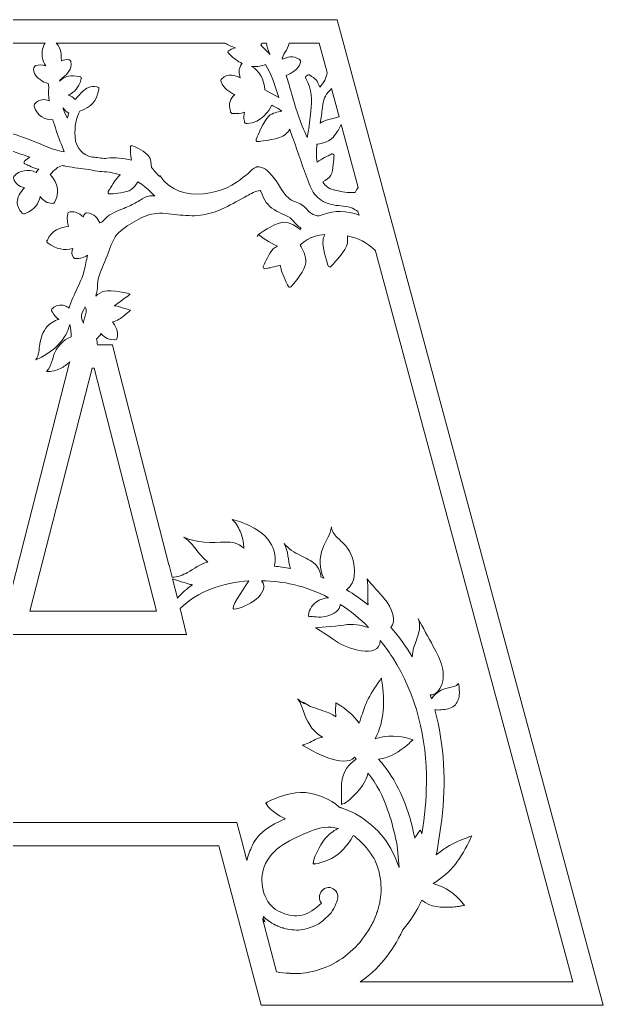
# Model space of a CAD drawing. Header units: millimetres. Extents: x 7 to 900, y -312 to -13.
# Drawn here: x 200.6 to 275.8, y -144.7 to -17.7 of the extents above; entities that cross this region are included whole.
import ezdxf

# ---------------------------------------------------------------- set-up
doc = ezdxf.new("R2010")
doc.units = ezdxf.units.MM
doc.header["$MEASUREMENT"] = 0
doc.layers.add('Layer11', color=7, linetype='Continuous')

# ---------------------------------------------------------------- blocks, each defined once
blk = doc.blocks.new('block 7')
at = {"layer": 'Layer11'}
h = blk.add_hatch(color=1, dxfattribs=at)
h.dxf.hatch_style = 2
edge = h.paths.add_edge_path()
edge.add_spline(control_points=[(231.3, -45.52), (231.26, -45.58), (231.23, -45.63), (231.22, -45.67), (231.22, -45.66), (231.26, -45.59), (231.3, -45.52)], knot_values=[0, 0, 0, 0, 1, 1, 1, 2, 2, 2, 2], degree=3, periodic=1)
h = blk.add_hatch(color=1, dxfattribs=at)
h.dxf.hatch_style = 2
edge = h.paths.add_edge_path()
edge.add_spline(control_points=[(232.37, -118.77), (232.28, -118.67), (232.3, -118.82), (232.37, -118.77), (232.37, -118.77), (232.37, -118.77), (232.37, -118.77)], knot_values=[0, 0, 0, 0, 1, 1, 1, 2, 2, 2, 2], degree=3, periodic=1)
h = blk.add_hatch(color=1, dxfattribs=at)
h.dxf.hatch_style = 2
edge = h.paths.add_edge_path()
edge.add_spline(control_points=[(238.53, -126.51), (238.37, -126.54), (238.49, -126.55), (238.53, -126.51), (238.53, -126.51), (238.53, -126.51), (238.53, -126.51)], knot_values=[0, 0, 0, 0, 1, 1, 1, 2, 2, 2, 2], degree=3, periodic=1)
h = blk.add_hatch(color=1, dxfattribs=at)
h.dxf.hatch_style = 2
edge = h.paths.add_edge_path()
edge.add_spline(control_points=[(238.43, -126.39), (238.38, -126.42), (238.39, -126.55), (238.43, -126.39), (238.43, -126.39), (238.43, -126.39), (238.43, -126.39)], knot_values=[0, 0, 0, 0, 1, 1, 1, 2, 2, 2, 2], degree=3, periodic=1)
at = {"layer": 'Layer11', "lineweight": 0}
for points in [[(241.5, -17.72), (178.64, -17.72), (144.35, -144.71), (188.47, -144.71), (193.91, -124.18), (226.29, -124.18), (231.74, -144.71), (275.79, -144.71), (241.5, -17.72)], [(209.97, -62.63), (210.23, -62.63), (218.26, -93.95), (201.94, -93.95), (209.97, -62.63)]]:
    blk.add_lwpolyline(points, dxfattribs=at)
for points, knots in [([(230.76, -123.79), (230.34, -124.54), (230.18, -125.11), (229.94, -125.87), (229.92, -125.94), (229.91, -126), (229.9, -126.07), (229.9, -126.07), (229.19, -123.41), (229.19, -123.41), (229.19, -123.41), (228.6, -121.18), (228.6, -121.18), (228.6, -121.18), (191.61, -121.18), (191.61, -121.18), (191.61, -121.18), (191.01, -123.41), (191.01, -123.41), (191.01, -123.41), (188.51, -132.87), (188.51, -132.87), (188.11, -131.86), (187.61, -130.94), (187.04, -130.23), (187.04, -130.23), (187.02, -130.44), (187.02, -130.44), (186.54, -130.01), (185.97, -129.58), (185.3, -129.26), (186.33, -127.02), (186.86, -124.51), (186.05, -122.12), (185.07, -119.23), (181.57, -115.31), (185.41, -112.89), (186.21, -112.4), (187.12, -112.13), (188.04, -111.95), (189.17, -111.74), (190.01, -110.9), (188.63, -110.34), (186.21, -109.35), (183.41, -111.65), (182.53, -113.76), (181.78, -115.55), (181.94, -117.56), (182.68, -119.33), (183.14, -120.44), (183.75, -121.5), (184.1, -122.65), (184.89, -125.25), (183.58, -127.86), (181.79, -129.72), (181.99, -129.5), (181.73, -128.15), (181.7, -127.85), (181.65, -127.28), (181.57, -126.73), (181.45, -126.17), (181.18, -124.94), (180.84, -123.73), (180.42, -122.55), (179.79, -120.79), (179, -119.1), (178.06, -117.51), (177.13, -115.93), (176.13, -114.49), (175.83, -112.64), (175.65, -111.48), (175.85, -110.24), (175.79, -109.05), (175.73, -107.75), (175.6, -106.44), (175.7, -105.13), (175.76, -104.21), (175.95, -103.3), (176.18, -102.41), (176.47, -101.3), (176.83, -100.2), (176.97, -99.04), (177.14, -97.53), (176.93, -95.92), (177.52, -94.55), (177.84, -93.82), (177.61, -93.48), (176.97, -93.71), (176.29, -93.97), (175.63, -94.32), (174.96, -94.62), (174.98, -93.98), (174.99, -93.42), (175, -92.85), (174.68, -93.06), (174.49, -93.27), (174.36, -93.53), (174.08, -94.1), (173.72, -94.2), (173.17, -94.08), (172.64, -93.96), (172.07, -94.05), (171.52, -94.01), (171.36, -94), (170.33, -94.47), (169.79, -94.37), (168.65, -94.18), (168.03, -94.75), (167.88, -96.08), (167.78, -96.98), (168.13, -97.66), (168.56, -98.32), (169.39, -99.59), (169.5, -101.05), (168.81, -102.35), (168.15, -103.58), (167.17, -104.58), (166.29, -105.73), (166.11, -105.38), (165.98, -105.12), (165.84, -104.88), (165.17, -103.74), (164.74, -102.38), (163.55, -101.75), (163.46, -101.71), (163.42, -101.51), (163.37, -101.38), (162.97, -100.5), (162.59, -99.6), (162.16, -98.74), (161.94, -98.3), (161.57, -97.73), (161.11, -98.04), (160.75, -98.29), (160.47, -98.92), (160.39, -99.42), (160.32, -99.81), (160.59, -100.29), (160.77, -100.7), (160.88, -100.97), (161.08, -101.19), (161.3, -101.51), (160.98, -101.57), (160.75, -101.56), (160.56, -101.65), (160, -101.9), (159.4, -102.1), (158.91, -102.49), (158.88, -102.51), (158.86, -102.53), (158.84, -102.56), (158.84, -102.56), (180.94, -20.72), (180.94, -20.72), (180.94, -20.72), (203.91, -20.72), (203.91, -20.72), (203.58, -21.19), (203.46, -21.78), (203.53, -22.52), (203.57, -22.96), (203.78, -23.31), (203.98, -23.65), (203.55, -23.5), (203.1, -23.49), (202.69, -23.63), (202.69, -23.63), (202.65, -23.65), (202.65, -23.65), (202.6, -23.67), (202.57, -23.69), (202.54, -23.73), (202.54, -23.73), (202.52, -23.78), (202.52, -23.78), (202.43, -23.92), (202.31, -24.22), (202.54, -24.66), (202.82, -25.19), (203.54, -25.78), (204.31, -25.93), (204.33, -26.09), (204.36, -26.26), (204.38, -26.44), (204.33, -27.01), (204.34, -27.58), (204.4, -28.15), (203.83, -27.95), (203.18, -27.88), (202.57, -28.54), (202.57, -28.54), (202.52, -28.6), (202.52, -28.6), (202.47, -28.66), (202.45, -28.73), (202.47, -28.8), (202.47, -28.8), (202.5, -28.88), (202.5, -28.88), (202.91, -30.21), (203.86, -30.56), (204.9, -30.63), (204.92, -30.73), (204.95, -30.82), (204.98, -30.91), (205.28, -31.89), (205.64, -32.85), (205.99, -33.8), (206.1, -34.1), (206.22, -34.42), (206.37, -34.73), (205.55, -34.61), (204.71, -34.36), (203.83, -33.97), (202.24, -33.26), (200.92, -32.77), (199.68, -32.41), (198.4, -32.04), (197.28, -32.02), (196.25, -32.36), (196.22, -32.34), (196.2, -32.31), (196.17, -32.27), (195.84, -31.92), (195.39, -31.43), (194.83, -31.28), (194.19, -31.11), (192.67, -31.33), (192.5, -31.36), (192.5, -31.36), (192.23, -31.39), (192.23, -31.39), (192.16, -31.4), (192.1, -31.46), (192.08, -31.53), (192.05, -31.59), (192.07, -31.67), (192.11, -31.73), (192.11, -31.73), (192.29, -31.93), (192.29, -31.93), (192.58, -32.24), (193.52, -33.26), (194.16, -33.49), (193.49, -33.77), (192.74, -33.74), (191.79, -33.43), (191.45, -33.32), (191.19, -33.25), (190.95, -33.19), (190.58, -33.11), (189.91, -32.95), (189.4, -33.42), (188.96, -33.83), (188.45, -33.82), (187.86, -33.77), (187.41, -32.33), (187.02, -31.98), (185.68, -31.73), (185.68, -31.73), (185.59, -31.72), (185.59, -31.72), (185.51, -31.7), (185.43, -31.74), (185.38, -31.81), (185.38, -31.81), (185.33, -31.89), (185.33, -31.89), (184.84, -32.67), (185.18, -33.34), (185.46, -33.88), (185.49, -33.95), (185.53, -34.02), (185.56, -34.09), (185.37, -34.07), (185.17, -33.98), (184.97, -33.89), (184.66, -33.75), (184.3, -33.6), (183.88, -33.64), (182.99, -33.74), (182.29, -33.96), (181.76, -34.7), (181.76, -34.7), (181.69, -34.79), (181.69, -34.79), (181.64, -34.86), (181.64, -34.97), (181.7, -35.04), (181.7, -35.04), (181.77, -35.12), (181.77, -35.12), (182.61, -36.1), (183.6, -36.35), (184.73, -35.87), (184.68, -36.34), (184.68, -36.83), (185.01, -37.31), (184.71, -37.47), (184.41, -37.65), (184.16, -37.87), (184.16, -37.87), (183.79, -38.15), (183.79, -38.15), (182.05, -37.75), (181.48, -37.96), (180.62, -39.28), (180.62, -39.28), (180.55, -39.38), (180.55, -39.38), (180.5, -39.45), (180.51, -39.56), (180.58, -39.63), (180.58, -39.63), (180.65, -39.71), (180.65, -39.71), (181.04, -40.12), (181.55, -40.27), (182.13, -40.16), (181.92, -40.57), (181.79, -41.03), (181.73, -41.35), (181.58, -42.13), (181.62, -42.92), (181.66, -43.7), (181.68, -44.03), (181.7, -44.36), (181.81, -44.66), (182.44, -44.23), (183.04, -43.76), (183.49, -43.15), (183.94, -42.55), (184.24, -41.8), (184.18, -41.04), (184.17, -40.91), (184.14, -40.74), (184.1, -40.56), (184.12, -40.56), (184.11, -40.17), (184.08, -39.98), (184.06, -39.9), (184.05, -39.82), (184.04, -39.73), (184.04, -39.73), (184.07, -39.74), (184.07, -39.74), (184.06, -39.73), (184.06, -39.73), (184.05, -39.72), (184.06, -39.73), (184.07, -39.74), (184.08, -39.75), (184.08, -39.75), (184.07, -39.74), (184.07, -39.74), (184.29, -40.07), (184.46, -40.49), (184.65, -40.75), (185.08, -41.33), (185.64, -41.8), (186.29, -42.09), (186.34, -42.11), (186.39, -42.13), (186.44, -42.11), (186.49, -42.09), (186.53, -42.05), (186.53, -42), (186.84, -39.75), (186.02, -38.67), (185.76, -38.56), (185.84, -38.53), (185.92, -38.5), (185.99, -38.48), (186.14, -38.43), (186.26, -38.39), (186.36, -38.35), (187.94, -37.74), (189.2, -37.14), (189.79, -35.44), (189.91, -35.09), (190.05, -34.89), (190.23, -34.81), (190.43, -34.72), (190.73, -34.74), (191.17, -34.88), (189.91, -36.27), (188.66, -38.33), (187.9, -40.27), (187.76, -40.3), (187.62, -40.35), (187.5, -40.44), (185.86, -41.6), (187.8, -44), (187.23, -45.43), (187.83, -45.28), (188.28, -44.8), (188.7, -44.34), (189.04, -43.98), (189.38, -43.59), (189.5, -43.11), (189.59, -42.76), (189.67, -42.23), (189.65, -41.73), (189.8, -41.78), (189.96, -41.81), (190.12, -41.84), (190.69, -41.95), (191.31, -42.03), (191.74, -42.43), (191.78, -41.66), (191.76, -40.85), (191.39, -40.17), (191.18, -39.77), (190.6, -39.26), (190.01, -39.03), (190.08, -38.91), (190.15, -38.8), (190.22, -38.68), (191.46, -37.3), (192.71, -35.92), (194.33, -34.98), (194.38, -34.95), (194.44, -34.92), (194.49, -34.89), (194.83, -34.76), (195.16, -34.61), (195.47, -34.44), (195.51, -34.43), (195.55, -34.42), (195.59, -34.4), (195.45, -34.74), (195.36, -35.03), (195.34, -35.08), (195.34, -35.08), (195.27, -35.29), (195.27, -35.29), (195.25, -35.35), (195.26, -35.43), (195.3, -35.48), (195.34, -35.53), (195.41, -35.56), (195.48, -35.55), (195.48, -35.55), (195.7, -35.53), (195.7, -35.53), (196.11, -35.49), (197.47, -35.32), (197.9, -34.9), (198.1, -34.71), (198.26, -34.48), (198.37, -34.25), (198.94, -34.37), (199.5, -34.56), (200.06, -34.77), (200.67, -35), (201.29, -35.21), (201.91, -35.41), (201.64, -35.61), (201.43, -35.78), (201.41, -35.79), (201.41, -35.79), (201.24, -35.93), (201.24, -35.93), (201.19, -35.98), (201.16, -36.05), (201.17, -36.11), (201.18, -36.18), (201.22, -36.24), (201.28, -36.27), (201.28, -36.27), (201.48, -36.37), (201.48, -36.37), (201.66, -36.46), (202.43, -36.84), (203.07, -36.98), (202.95, -37.12), (202.84, -37.25), (202.73, -37.39), (201.77, -36.93), (200.55, -37.13), (199.91, -37.88), (199.91, -37.88), (199.87, -37.94), (199.87, -37.94), (199.82, -37.99), (199.81, -38.06), (199.82, -38.12), (199.82, -38.12), (199.85, -38.2), (199.85, -38.2), (200.02, -38.82), (200.47, -39.19), (201.25, -39.36), (200.63, -40), (200.32, -40.6), (200.3, -41.18), (200.28, -41.69), (200.5, -42.18), (200.96, -42.63), (200.96, -42.63), (201.02, -42.7), (201.02, -42.7), (201.08, -42.75), (201.17, -42.77), (201.24, -42.74), (201.24, -42.74), (201.33, -42.7), (201.33, -42.7), (202.65, -42.13), (203.04, -41.41), (203.26, -40.48), (203.64, -40.98), (204.21, -41.43), (204.85, -41.38), (204.85, -41.38), (204.93, -41.37), (204.93, -41.37), (205, -41.37), (205.06, -41.33), (205.09, -41.27), (205.09, -41.27), (205.13, -41.2), (205.13, -41.2), (206.04, -39.48), (205.05, -38.22), (204.54, -37.68), (205.09, -37.04), (205.56, -36.67), (206.09, -36.5), (206.29, -36.54), (206.49, -36.58), (206.69, -36.62), (207.62, -36.78), (208.57, -36.89), (209.51, -37), (210.25, -37.2), (211.01, -37.3), (211.82, -37.31), (212.3, -37.39), (212.78, -37.48), (213.26, -37.6), (213.37, -37.63), (213.49, -37.66), (213.6, -37.69), (213.59, -37.7), (213.57, -37.71), (213.56, -37.72), (213.01, -38.13), (212.2, -39.57), (212.17, -39.63), (212.17, -39.63), (212.04, -39.86), (212.04, -39.86), (212, -39.92), (212.01, -40), (212.04, -40.06), (212.08, -40.13), (212.15, -40.16), (212.22, -40.16), (212.22, -40.16), (212.48, -40.15), (212.48, -40.15), (212.8, -40.13), (214.42, -40.02), (214.97, -39.61), (215.36, -39.32), (215.64, -38.95), (215.84, -38.61), (215.98, -38.69), (216.11, -38.78), (216.25, -38.87), (216.89, -39.32), (217.44, -39.88), (218.01, -40.43), (217.92, -40.43), (217.84, -40.43), (217.75, -40.42), (217.26, -40.39), (216.78, -40.52), (216.41, -40.79), (215.95, -41.12), (215.42, -41.38), (214.9, -41.64), (214.9, -41.64), (214.72, -41.73), (214.72, -41.73), (214.42, -41.87), (214.1, -42), (213.79, -42.13), (212.9, -42.48), (211.99, -42.85), (211.31, -43.7), (211.27, -43.74), (211.14, -43.88), (210.93, -43.88), (210.66, -43.36), (210.25, -42.65), (209.29, -42.61), (209.29, -42.61), (209.23, -42.61), (209.23, -42.61), (209.18, -42.61), (209.13, -42.63), (209.09, -42.66), (209.09, -42.66), (209.05, -42.7), (209.05, -42.7), (208.9, -42.83), (208.84, -42.99), (208.82, -43.14), (208.77, -43.1), (208.73, -43.07), (208.68, -43.03), (208.27, -42.71), (207.81, -42.35), (207.09, -42.48), (207.09, -42.48), (206.99, -42.5), (206.99, -42.5), (206.91, -42.51), (206.85, -42.57), (206.83, -42.65), (206.83, -42.65), (206.81, -42.75), (206.81, -42.75), (206.69, -43.34), (206.8, -43.88), (206.91, -44.36), (205.87, -44.47), (204.77, -44.81), (204.19, -46.11), (204.19, -46.11), (204.14, -46.21), (204.14, -46.21), (204.1, -46.3), (204.13, -46.4), (204.2, -46.46), (204.2, -46.46), (204.3, -46.53), (204.3, -46.53), (205.33, -47.28), (206.39, -47.5), (207.46, -47.19), (207.3, -47.53), (207.26, -47.92), (207.56, -48.35), (207.56, -48.35), (207.61, -48.41), (207.61, -48.41), (207.64, -48.46), (207.7, -48.49), (207.77, -48.49), (207.77, -48.49), (207.84, -48.49), (207.84, -48.49), (208.4, -48.5), (208.9, -48.36), (209.36, -48.07), (209.29, -48.39), (209.22, -48.72), (209.15, -49.05), (209.01, -49.73), (208.86, -50.43), (208.63, -51.01), (208.47, -51.38), (208.28, -51.78), (208.08, -52.24), (207.69, -53.07), (207.26, -54), (206.98, -54.87), (206.82, -54.74), (206.62, -54.64), (206.42, -54.57), (205.84, -54.39), (205.27, -54.51), (204.86, -54.91), (204.86, -54.91), (204.78, -54.99), (204.78, -54.99), (204.71, -55.05), (204.69, -55.15), (204.74, -55.23), (204.74, -55.23), (204.85, -55.41), (204.85, -55.41), (205.06, -55.78), (205.27, -56.12), (205.68, -56.33), (205.09, -56.46), (204.43, -56.94), (204.16, -57.24), (203.61, -57.87), (203.34, -58.71), (203.22, -59.53), (203.12, -60.22), (203.1, -60.96), (202.72, -61.54), (206.8, -59.67), (206.91, -57.15), (207.07, -57.01), (207.21, -57.55), (207.27, -58.06), (207.24, -58.57), (206.17, -58.91), (205.33, -60.2), (205.26, -60.34), (204.81, -61.22), (204.8, -62.35), (204.08, -63.03), (204.7, -63.11), (205.34, -62.94), (205.9, -62.65), (206.33, -62.43), (206.71, -62.13), (207.08, -61.82), (207.08, -61.82), (207.06, -61.89), (207.06, -61.89), (207.06, -61.89), (199.04, -93.21), (199.04, -93.21), (199.04, -93.21), (198.08, -96.95), (198.08, -96.95), (198.08, -96.95), (221.8, -96.95), (221.8, -96.95), (221.96, -96.95), (222.12, -96.96), (222.12, -96.96), (222.12, -96.96), (221.28, -93.6), (221.28, -93.6), (223.55, -91.32), (226.83, -90.25), (230.14, -90.03), (229.28, -91.27), (227.64, -93.71), (228.22, -93.66), (229.86, -93.53), (233, -91.63), (231.79, -90), (233.21, -90.03), (234.6, -90.2), (235.88, -90.5), (237.48, -90.87), (238.99, -91.44), (240.41, -92.19), (240.13, -92.22), (239.85, -92.27), (239.58, -92.37), (239.31, -92.44), (239.05, -92.59), (238.82, -92.76), (238.22, -93.21), (237.76, -93.93), (237.85, -94.68), (238.04, -94.55), (238.3, -94.6), (238.53, -94.64), (239.32, -94.78), (240.14, -94.67), (240.87, -94.33), (241.23, -94.16), (241.58, -93.92), (241.78, -93.57), (241.86, -93.42), (241.91, -93.24), (241.91, -93.06), (243.23, -93.91), (244.46, -94.91), (245.57, -96.04), (244.5, -95.73), (243.6, -95.53), (242.36, -95.72), (241.15, -95.9), (238.74, -96.07), (238.74, -96.07), (238.74, -96.07), (240.55, -97.19), (241.42, -97.83), (242.6, -98.7), (247.01, -100.23), (247.05, -97.7), (247.62, -98.39), (248.14, -99.11), (248.63, -99.87), (251.73, -104.7), (253.08, -110.35), (253.01, -116.06), (252.99, -118.16), (252.81, -120.39), (252.44, -122.62), (252.41, -122.54), (252.38, -122.47), (252.34, -122.39), (252.32, -122.33), (252.26, -122.21), (252.22, -122.14), (252.06, -122.37), (251.87, -122.64), (251.71, -122.86), (251.66, -122.94), (251.62, -123), (251.58, -123.06), (251.54, -123.12), (251.54, -123.12), (251.5, -123.17), (250.77, -119.52), (249.59, -116.36), (247.24, -113.45), (247.1, -113.28), (246.96, -113.15), (246.82, -112.99), (248.13, -112.89), (249.1, -112.25), (250.16, -111.5), (250.36, -111.36), (250.54, -111.18), (250.74, -111.01), (250.83, -110.93), (250.96, -110.8), (251.06, -110.72), (251.15, -110.64), (251.21, -110.59), (251.29, -110.51), (251.21, -110.49), (251.11, -110.45), (251.02, -110.43), (249.41, -109.94), (248.03, -109.85), (246.42, -110.39), (247.64, -107.9), (247.64, -105.66), (247.27, -102.95), (247.26, -102.85), (247.23, -102.68), (247.21, -102.57), (247.15, -102.66), (247.04, -102.8), (246.98, -102.89), (246.36, -103.76), (245.8, -104.62), (245.35, -105.59), (245.05, -106.26), (244.82, -106.96), (244.58, -107.67), (244.51, -107.88), (244.44, -108.12), (244.36, -108.34), (243.58, -107.31), (242.68, -106.54), (241.57, -105.86), (241.51, -105.83), (241.39, -105.76), (241.33, -105.72), (241.33, -106.01), (241.32, -106.33), (241.32, -106.61), (241.32, -106.72), (241.32, -106.78), (241.32, -106.86), (241.32, -107.09), (241.33, -107.32), (241.35, -107.55), (241.28, -107.5), (241.22, -107.45), (241.15, -107.41), (240.7, -107.11), (240.18, -106.93), (239.67, -106.76), (239.27, -106.62), (238.87, -106.48), (238.47, -106.34), (238.3, -106.28), (238.13, -106.22), (237.97, -106.16), (237.69, -105.99), (237.42, -105.83), (237.15, -105.67), (237.19, -105.73), (237.24, -105.79), (237.29, -105.85), (236.97, -105.68), (236.68, -105.47), (236.42, -105.21), (236.68, -105.51), (236.82, -105.87), (236.95, -106.25), (237.38, -107.53), (237.92, -108.85), (238.96, -109.71), (239.17, -109.89), (239.41, -110.04), (239.67, -110.15), (239.4, -110.2), (239.14, -110.27), (238.91, -110.38), (238.29, -110.65), (237.71, -111.06), (237.04, -111.15), (238.08, -111.91), (242.54, -114.28), (243.76, -112.75), (243.83, -112.83), (243.9, -112.91), (243.97, -112.99), (242.98, -113.62), (242.25, -114.69), (242.1, -115.86), (242.06, -116.22), (242.06, -116.58), (242.07, -116.93), (242.07, -117.57), (242.08, -118.2), (242.08, -118.83), (242.59, -118.7), (243, -118.34), (243.38, -117.98), (244.06, -117.33), (244.71, -116.63), (245.14, -115.79), (245.3, -115.48), (245.42, -115.14), (245.48, -114.79), (246.58, -116.24), (247.48, -117.78), (248.01, -119.51), (248.44, -120.69), (248.76, -121.92), (249.05, -123.19), (249.33, -124.41), (249.39, -125.73), (249.48, -126.98), (248.98, -125.59), (248.45, -124.34), (247.52, -123.15), (246.59, -121.95), (245.42, -120.98), (244.1, -120.18), (243.46, -119.79), (242.76, -119.55), (242.03, -119.25), (241.94, -119.21), (241.94, -119.35), (241.73, -119.14), (240.71, -118.11), (238.81, -117.44), (237.42, -117.3), (235.89, -117.15), (233.43, -118.02), (232.67, -118.47), (232.55, -118.54), (232.47, -118.59), (232.41, -118.62), (232.34, -118.63), (232.19, -118.74), (232.41, -118.62), (232.44, -118.61), (232.46, -118.63), (232.42, -118.7), (232.4, -118.73), (232.38, -118.75), (232.37, -118.77), (232.4, -118.79), (232.43, -118.85), (232.48, -118.94), (232.71, -119.38), (234.1, -120.43), (234.82, -120.65), (234.78, -120.71), (234.67, -120.73), (234.6, -120.77), (232.98, -121.55), (231.64, -122.23), (230.76, -123.79)], [0, 0, 0, 0, 1, 1, 1, 2, 2, 2, 3, 3, 3, 4, 4, 4, 5, 5, 5, 6, 6, 6, 7, 7, 7, 8, 8, 8, 9, 9, 9, 10, 10, 10, 11, 11, 11, 12, 12, 12, 13, 13, 13, 14, 14, 14, 15, 15, 15, 16, 16, 16, 17, 17, 17, 18, 18, 18, 19, 19, 19, 20, 20, 20, 21, 21, 21, 22, 22, 22, 23, 23, 23, 24, 24, 24, 25, 25, 25, 26, 26, 26, 27, 27, 27, 28, 28, 28, 29, 29, 29, 30, 30, 30, 31, 31, 31, 32, 32, 32, 33, 33, 33, 34, 34, 34, 35, 35, 35, 36, 36, 36, 37, 37, 37, 38, 38, 38, 39, 39, 39, 40, 40, 40, 41, 41, 41, 42, 42, 42, 43, 43, 43, 44, 44, 44, 45, 45, 45, 46, 46, 46, 47, 47, 47, 48, 48, 48, 49, 49, 49, 50, 50, 50, 51, 51, 51, 52, 52, 52, 53, 53, 53, 54, 54, 54, 55, 55, 55, 56, 56, 56, 57, 57, 57, 58, 58, 58, 59, 59, 59, 60, 60, 60, 61, 61, 61, 62, 62, 62, 63, 63, 63, 64, 64, 64, 65, 65, 65, 66, 66, 66, 67, 67, 67, 68, 68, 68, 69, 69, 69, 70, 70, 70, 71, 71, 71, 72, 72, 72, 73, 73, 73, 74, 74, 74, 75, 75, 75, 76, 76, 76, 77, 77, 77, 78, 78, 78, 79, 79, 79, 80, 80, 80, 81, 81, 81, 82, 82, 82, 83, 83, 83, 84, 84, 84, 85, 85, 85, 86, 86, 86, 87, 87, 87, 88, 88, 88, 89, 89, 89, 90, 90, 90, 91, 91, 91, 92, 92, 92, 93, 93, 93, 94, 94, 94, 95, 95, 95, 96, 96, 96, 97, 97, 97, 98, 98, 98, 99, 99, 99, 100, 100, 100, 101, 101, 101, 102, 102, 102, 103, 103, 103, 104, 104, 104, 105, 105, 105, 106, 106, 106, 107, 107, 107, 108, 108, 108, 109, 109, 109, 110, 110, 110, 111, 111, 111, 112, 112, 112, 113, 113, 113, 114, 114, 114, 115, 115, 115, 116, 116, 116, 117, 117, 117, 118, 118, 118, 119, 119, 119, 120, 120, 120, 121, 121, 121, 122, 122, 122, 123, 123, 123, 124, 124, 124, 125, 125, 125, 126, 126, 126, 127, 127, 127, 128, 128, 128, 129, 129, 129, 130, 130, 130, 131, 131, 131, 132, 132, 132, 133, 133, 133, 134, 134, 134, 135, 135, 135, 136, 136, 136, 137, 137, 137, 138, 138, 138, 139, 139, 139, 140, 140, 140, 141, 141, 141, 142, 142, 142, 143, 143, 143, 144, 144, 144, 145, 145, 145, 146, 146, 146, 147, 147, 147, 148, 148, 148, 149, 149, 149, 150, 150, 150, 151, 151, 151, 152, 152, 152, 153, 153, 153, 154, 154, 154, 155, 155, 155, 156, 156, 156, 157, 157, 157, 158, 158, 158, 159, 159, 159, 160, 160, 160, 161, 161, 161, 162, 162, 162, 163, 163, 163, 164, 164, 164, 165, 165, 165, 166, 166, 166, 167, 167, 167, 168, 168, 168, 169, 169, 169, 170, 170, 170, 171, 171, 171, 172, 172, 172, 173, 173, 173, 174, 174, 174, 175, 175, 175, 176, 176, 176, 177, 177, 177, 178, 178, 178, 179, 179, 179, 180, 180, 180, 181, 181, 181, 182, 182, 182, 183, 183, 183, 184, 184, 184, 185, 185, 185, 186, 186, 186, 187, 187, 187, 188, 188, 188, 189, 189, 189, 190, 190, 190, 191, 191, 191, 192, 192, 192, 193, 193, 193, 194, 194, 194, 195, 195, 195, 196, 196, 196, 197, 197, 197, 198, 198, 198, 199, 199, 199, 200, 200, 200, 201, 201, 201, 202, 202, 202, 203, 203, 203, 204, 204, 204, 205, 205, 205, 206, 206, 206, 207, 207, 207, 208, 208, 208, 209, 209, 209, 210, 210, 210, 211, 211, 211, 212, 212, 212, 213, 213, 213, 214, 214, 214, 215, 215, 215, 216, 216, 216, 217, 217, 217, 218, 218, 218, 219, 219, 219, 220, 220, 220, 221, 221, 221, 222, 222, 222, 223, 223, 223, 224, 224, 224, 225, 225, 225, 226, 226, 226, 227, 227, 227, 228, 228, 228, 229, 229, 229, 230, 230, 230, 231, 231, 231, 232, 232, 232, 233, 233, 233, 234, 234, 234, 235, 235, 235, 236, 236, 236, 237, 237, 237, 238, 238, 238, 239, 239, 239, 240, 240, 240, 241, 241, 241, 242, 242, 242, 243, 243, 243, 244, 244, 244, 245, 245, 245, 246, 246, 246, 247, 247, 247, 248, 248, 248, 249, 249, 249, 250, 250, 250, 251, 251, 251, 252, 252, 252, 253, 253, 253, 254, 254, 254, 255, 255, 255, 256, 256, 256, 257, 257, 257, 258, 258, 258, 259, 259, 259, 260, 260, 260, 261, 261, 261, 262, 262, 262, 263, 263, 263, 264, 264, 264, 265, 265, 265, 266, 266, 266, 267, 267, 267, 268, 268, 268, 269, 269, 269, 270, 270, 270, 271, 271, 271, 272, 272, 272, 273, 273, 273, 274, 274, 274, 275, 275, 275, 276, 276, 276, 277, 277, 277, 278, 278, 278, 279, 279, 279, 280, 280, 280, 281, 281, 281, 282, 282, 282, 283, 283, 283, 284, 284, 284, 285, 285, 285, 286, 286, 286, 287, 287, 287, 288, 288, 288, 289, 289, 289, 290, 290, 290, 291, 291, 291, 292, 292, 292, 293, 293, 293, 294, 294, 294, 295, 295, 295, 296, 296, 296, 297, 297, 297, 298, 298, 298, 299, 299, 299, 300, 300, 300, 301, 301, 301, 302, 302, 302, 303, 303, 303, 304, 304, 304, 305, 305, 305, 306, 306, 306, 307, 307, 307, 308, 308, 308, 309, 309, 309, 310, 310, 310, 311, 311, 311, 312, 312, 312, 313, 313, 313, 314, 314, 314, 315, 315, 315, 316, 316, 316, 317, 317, 317, 318, 318, 318, 319, 319, 319, 320, 320, 320, 321, 321, 321, 322, 322, 322, 323, 323, 323, 324, 324, 324, 325, 325, 325, 325]), ([(227.09, -20.72), (227.5, -21.02), (227.94, -21.22), (228.4, -21.33), (228.17, -21.4), (227.94, -21.49), (227.71, -21.62), (227.71, -21.62), (227.54, -21.71), (227.54, -21.71), (227.49, -21.74), (227.45, -21.8), (227.44, -21.86), (227.43, -21.92), (227.46, -21.99), (227.5, -22.03), (227.5, -22.03), (227.64, -22.17), (227.64, -22.17), (228.19, -22.69), (228.73, -23.08), (229.26, -23.35), (229.26, -23.35), (229.26, -23.35), (229.26, -23.35), (229.26, -23.35), (229.2, -23.44), (229.2, -23.44), (228.75, -24.07), (228.87, -24.68), (229.02, -25.19), (228.35, -24.89), (227.52, -24.52), (226.65, -25.33), (226.65, -25.33), (226.59, -25.4), (226.59, -25.4), (226.53, -25.45), (226.51, -25.53), (226.53, -25.61), (226.53, -25.61), (226.56, -25.7), (226.56, -25.7), (226.86, -26.57), (227.66, -27.07), (228.35, -27.37), (227.66, -27.93), (227.54, -28.45), (227.76, -29.52), (227.76, -29.52), (227.79, -29.62), (227.79, -29.62), (227.8, -29.71), (227.88, -29.77), (227.96, -29.78), (227.96, -29.78), (228.09, -29.79), (228.09, -29.79), (228.69, -29.84), (229.02, -29.87), (229.6, -29.62), (229.48, -30), (229.46, -30.3), (229.56, -30.81), (229.56, -30.81), (229.58, -30.93), (229.58, -30.93), (229.6, -31.03), (229.69, -31.1), (229.78, -31.09), (229.78, -31.09), (229.91, -31.09), (229.91, -31.09), (231.83, -31.03), (232.72, -29.46), (233.08, -28.72), (233.5, -28.92), (233.98, -29.17), (234.39, -29.5), (233.83, -29.58), (233.17, -29.73), (232.72, -30.13), (232.04, -30.75), (231.2, -32.83), (231.16, -32.92), (231.16, -32.92), (231.07, -33.14), (231.07, -33.14), (231.05, -33.21), (231.06, -33.28), (231.1, -33.34), (231.14, -33.39), (231.21, -33.42), (231.28, -33.42), (231.28, -33.42), (231.51, -33.39), (231.51, -33.39), (231.78, -33.37), (234.15, -33.12), (234.84, -32.5), (235.05, -32.31), (235.24, -32.09), (235.42, -31.83), (235.56, -32.25), (235.7, -32.67), (235.85, -33.08), (236.49, -34.92), (237.14, -36.77), (237.82, -38.6), (238.09, -39.33), (238.42, -40.1), (239.01, -40.63), (239.59, -41.15), (240.29, -41.46), (241.05, -41.59), (241.86, -41.74), (242.74, -41.67), (243.51, -42.02), (243.75, -42.13), (243.97, -42.27), (244.17, -42.44), (244.25, -42.59), (244.32, -42.75), (244.35, -42.91), (242.67, -42.3), (241.16, -42.27), (239.73, -42.83), (238.95, -43.13), (238.36, -42.97), (237.71, -42.25), (237.71, -42.25), (237.64, -42.18), (237.64, -42.18), (237.23, -41.7), (236.71, -41.36), (236.15, -41.19), (235.45, -40.98), (234.88, -40.48), (234.36, -39.6), (234.03, -39.04), (233.64, -38.4), (233.14, -37.85), (233.14, -37.85), (233, -37.69), (233, -37.69), (232.59, -37.22), (232.08, -36.63), (231.16, -36.68), (231.14, -36.68), (231.09, -36.69), (231.07, -36.7), (230.7, -36.86), (230.44, -37.15), (230.2, -37.4), (229.96, -37.67), (229.44, -37.97), (229.43, -37.95), (227.52, -40.03), (221.28, -41.78), (218.66, -37.8), (218.66, -37.84), (218.67, -37.87), (218.67, -37.91), (218.27, -37.57), (217.93, -37.17), (217.6, -36.75), (217.58, -36.29), (217.55, -35.68), (217.23, -35.26), (216.84, -34.76), (215.53, -34.12), (215.38, -34.05), (215.38, -34.05), (215.17, -33.95), (215.17, -33.95), (215.11, -33.92), (215.04, -33.93), (214.98, -33.96), (214.92, -34), (214.89, -34.07), (214.89, -34.14), (214.89, -34.14), (214.89, -34.37), (214.89, -34.37), (214.89, -34.52), (214.91, -35.2), (215.01, -35.81), (213.97, -35.54), (212.9, -35.45), (211.85, -35.57), (211.74, -35.58), (211.62, -35.59), (211.5, -35.6), (210.93, -35.52), (210.35, -35.45), (209.77, -35.39), (208.83, -35.08), (207.84, -34.38), (207.76, -32.8), (207.68, -31.44), (207.88, -30.39), (208.37, -29.5), (209.91, -28.91), (210.48, -28.26), (210.8, -26.77), (210.8, -26.77), (210.83, -26.63), (210.83, -26.63), (210.85, -26.52), (210.78, -26.42), (210.68, -26.39), (210.68, -26.39), (210.55, -26.36), (210.55, -26.36), (209.76, -26.16), (209.16, -26.58), (208.72, -26.97), (208.41, -27.25), (208.13, -27.58), (207.85, -27.92), (207.82, -27.95), (207.8, -27.98), (207.78, -28.01), (207.55, -27.77), (207.26, -27.52), (206.86, -27.44), (207.69, -27.08), (208.23, -26.43), (208.51, -25.47), (208.51, -25.47), (208.56, -25.31), (208.56, -25.31), (208.57, -25.26), (208.57, -25.2), (208.54, -25.15), (208.51, -25.1), (208.46, -25.07), (208.4, -25.06), (208.4, -25.06), (208.24, -25.03), (208.24, -25.03), (207.29, -24.87), (206.48, -24.93), (205.73, -25.64), (205.82, -25.49), (205.96, -25.37), (206.1, -25.25), (206.1, -25.25), (206.2, -25.17), (206.2, -25.17), (206.73, -24.72), (207.4, -24.15), (207.21, -23.15), (207.21, -23.15), (207.19, -23.06), (207.19, -23.06), (207.17, -22.98), (207.12, -22.92), (207.04, -22.9), (207.04, -22.9), (206.95, -22.88), (206.95, -22.88), (206.56, -22.78), (206.27, -22.91), (206.04, -23.01), (206.03, -23.02), (206.02, -23.02), (206.01, -23.02), (205.96, -21.72), (205.84, -21.21), (205.31, -20.72), (205.31, -20.72), (227.09, -20.72), (227.09, -20.72)], [0, 0, 0, 0, 1, 1, 1, 2, 2, 2, 3, 3, 3, 4, 4, 4, 5, 5, 5, 6, 6, 6, 7, 7, 7, 8, 8, 8, 9, 9, 9, 10, 10, 10, 11, 11, 11, 12, 12, 12, 13, 13, 13, 14, 14, 14, 15, 15, 15, 16, 16, 16, 17, 17, 17, 18, 18, 18, 19, 19, 19, 20, 20, 20, 21, 21, 21, 22, 22, 22, 23, 23, 23, 24, 24, 24, 25, 25, 25, 26, 26, 26, 27, 27, 27, 28, 28, 28, 29, 29, 29, 30, 30, 30, 31, 31, 31, 32, 32, 32, 33, 33, 33, 34, 34, 34, 35, 35, 35, 36, 36, 36, 37, 37, 37, 38, 38, 38, 39, 39, 39, 40, 40, 40, 41, 41, 41, 42, 42, 42, 43, 43, 43, 44, 44, 44, 45, 45, 45, 46, 46, 46, 47, 47, 47, 48, 48, 48, 49, 49, 49, 50, 50, 50, 51, 51, 51, 52, 52, 52, 53, 53, 53, 54, 54, 54, 55, 55, 55, 56, 56, 56, 57, 57, 57, 58, 58, 58, 59, 59, 59, 60, 60, 60, 61, 61, 61, 62, 62, 62, 63, 63, 63, 64, 64, 64, 65, 65, 65, 66, 66, 66, 67, 67, 67, 68, 68, 68, 69, 69, 69, 70, 70, 70, 71, 71, 71, 72, 72, 72, 73, 73, 73, 74, 74, 74, 75, 75, 75, 76, 76, 76, 77, 77, 77, 78, 78, 78, 79, 79, 79, 80, 80, 80, 81, 81, 81, 82, 82, 82, 83, 83, 83, 84, 84, 84, 85, 85, 85, 86, 86, 86, 87, 87, 87, 88, 88, 88, 89, 89, 89, 90, 90, 90, 91, 91, 91, 91]), ([(231.83, -20.72), (231.83, -20.72), (232.42, -20.72), (232.42, -20.72), (232.45, -21.16), (232.58, -21.62), (232.82, -22.07), (232.84, -22.12), (232.87, -22.17), (232.9, -22.21), (232.9, -22.21), (231.69, -20.98), (231.69, -20.98), (231.74, -20.89), (231.78, -20.8), (231.83, -20.72)], [0, 0, 0, 0, 1, 1, 1, 2, 2, 2, 3, 3, 3, 4, 4, 4, 5, 5, 5, 5]), ([(234.79, -21.93), (235.05, -21.52), (235.23, -21.12), (235.34, -20.72), (235.34, -20.72), (239.2, -20.72), (239.2, -20.72), (239.2, -20.72), (240.22, -24.5), (240.22, -24.5), (240.14, -25.24), (239.79, -25.81), (239.28, -26.4), (238.93, -25.49), (238.78, -25.36), (237.94, -24.83), (237.87, -24.78), (237.76, -24.79), (237.7, -24.85), (237.7, -24.85), (237.5, -25.05), (237.5, -25.05), (237.43, -25.12), (237.42, -25.22), (237.47, -25.3), (238.32, -26.71), (238.27, -28.1), (238.14, -29.52), (238.04, -30.51), (237.89, -31.49), (237.73, -32.52), (237.73, -32.52), (237.7, -32.68), (237.7, -32.68), (237.69, -32.75), (237.68, -32.81), (237.67, -32.88), (236.73, -30.99), (236.14, -28.97), (235.58, -27), (235.39, -26.34), (235.17, -25.61), (234.95, -24.89), (235.69, -24.59), (236.49, -24.22), (236.78, -23.2), (236.78, -23.2), (236.8, -23.1), (236.8, -23.1), (236.83, -23.02), (236.8, -22.93), (236.72, -22.88), (236.72, -22.88), (236.64, -22.82), (236.64, -22.82), (235.83, -22.27), (235.07, -22.54), (234.45, -22.79), (234.46, -22.5), (234.6, -22.25), (234.79, -21.93)], [0, 0, 0, 0, 1, 1, 1, 2, 2, 2, 3, 3, 3, 4, 4, 4, 5, 5, 5, 6, 6, 6, 7, 7, 7, 8, 8, 8, 9, 9, 9, 10, 10, 10, 11, 11, 11, 12, 12, 12, 13, 13, 13, 14, 14, 14, 15, 15, 15, 16, 16, 16, 17, 17, 17, 18, 18, 18, 19, 19, 19, 20, 20, 20, 20]), ([(231.55, -23.7), (231.79, -23.65), (232.03, -23.58), (232.28, -23.49), (233.09, -24.67), (233.45, -26.1), (233.92, -27.47), (233.95, -27.57), (233.98, -27.66), (234.02, -27.76), (234.02, -27.76), (232.21, -26.77), (232.21, -26.77), (232.08, -25.36), (231.51, -24.35), (230.5, -23.73), (230.85, -23.77), (231.2, -23.76), (231.55, -23.7)], [0, 0, 0, 0, 1, 1, 1, 2, 2, 2, 3, 3, 3, 4, 4, 4, 5, 5, 5, 6, 6, 6, 6]), ([(240.79, -26.59), (240.79, -26.59), (241.78, -30.25), (241.78, -30.25), (241.29, -30.34), (239.97, -30.63), (239.33, -31.04), (239.44, -30.4), (239.54, -29.71), (239.61, -29.03), (239.71, -28.07), (239.98, -27.42), (240.49, -26.92), (240.6, -26.82), (240.69, -26.7), (240.79, -26.59)], [0, 0, 0, 0, 1, 1, 1, 2, 2, 2, 3, 3, 3, 4, 4, 4, 5, 5, 5, 5]), ([(206.19, -29.06), (206.38, -29.33), (206.64, -29.58), (206.95, -29.77), (206.91, -29.9), (206.86, -30.06), (206.81, -30.21), (206.81, -30.21), (206.78, -30.31), (206.78, -30.31), (206.77, -30.33), (206.76, -30.35), (206.76, -30.37), (206.55, -29.97), (206.35, -29.53), (206.19, -29.06)], [0, 0, 0, 0, 1, 1, 1, 2, 2, 2, 3, 3, 3, 4, 4, 4, 5, 5, 5, 5]), ([(244.23, -39.32), (244.08, -39.53), (243.95, -39.75), (243.83, -39.99), (243.68, -39.98), (243.53, -39.99), (243.37, -39.99), (242.61, -40.02), (241.88, -39.84), (241.11, -39.65), (241.11, -39.65), (241.05, -39.64), (241.05, -39.64), (240.42, -39.48), (239.98, -39.15), (239.68, -38.61), (240.1, -38.39), (240.49, -38.13), (240.7, -37.75), (241.03, -37.14), (241.09, -35.51), (241.1, -35.44), (241.1, -35.44), (241.11, -35.2), (241.11, -35.2), (241.11, -35.14), (241.07, -35.07), (241.02, -35.03), (240.96, -34.99), (240.89, -34.98), (240.82, -35.01), (240.82, -35.01), (240.61, -35.11), (240.61, -35.11), (240.4, -35.2), (239.5, -35.63), (238.93, -36.09), (238.82, -35.33), (238.82, -34.56), (238.91, -33.78), (238.91, -33.78), (238.91, -33.76), (238.91, -33.76), (238.95, -33.76), (238.98, -33.75), (239.02, -33.74), (239.57, -33.63), (240.32, -33.49), (240.83, -33.04), (241.22, -32.69), (241.73, -31.82), (242.04, -31.24), (242.04, -31.24), (244.23, -39.32), (244.23, -39.32)], [0, 0, 0, 0, 1, 1, 1, 2, 2, 2, 3, 3, 3, 4, 4, 4, 5, 5, 5, 6, 6, 6, 7, 7, 7, 8, 8, 8, 9, 9, 9, 10, 10, 10, 11, 11, 11, 12, 12, 12, 13, 13, 13, 14, 14, 14, 15, 15, 15, 16, 16, 16, 17, 17, 17, 18, 18, 18, 18]), ([(249.96, -135.01), (250.96, -133.87), (251.77, -132.56), (252.41, -131.17), (253.6, -132.14), (254.91, -132.13), (256.42, -132.06), (256.67, -132.05), (256.92, -132.01), (257.18, -131.97), (257.31, -131.95), (257.49, -131.92), (257.61, -131.9), (257.74, -131.88), (257.82, -131.87), (257.93, -131.86), (257.87, -131.79), (257.81, -131.7), (257.75, -131.63), (256.66, -130.33), (255.53, -129.48), (253.87, -129.03), (256.26, -127.61), (257.52, -125.71), (258.69, -123.23), (258.74, -123.14), (258.81, -122.98), (258.85, -122.88), (258.75, -122.92), (258.58, -122.98), (258.49, -123.02), (257.49, -123.4), (256.55, -123.78), (255.64, -124.34), (255.16, -124.64), (254.71, -124.99), (254.26, -125.34), (254.58, -123.81), (254.8, -122.27), (254.98, -120.79), (255.55, -116.07), (255.36, -111.21), (254.09, -106.63), (254.35, -106.69), (254.64, -106.67), (254.91, -106.64), (255.51, -106.59), (256.15, -106.5), (256.6, -106.11), (256.99, -105.78), (257.18, -105.27), (257.24, -104.77), (257.3, -104.27), (257.23, -103.76), (257.16, -103.26), (256.88, -103.66), (256.32, -103.7), (255.85, -103.8), (254.99, -103.97), (254.21, -104.47), (253.69, -105.17), (253.68, -105.19), (253.67, -105.21), (253.66, -105.23), (253.6, -105.06), (253.54, -104.88), (253.48, -104.71), (253.48, -104.71), (253.48, -104.7), (253.48, -104.7), (253.91, -104.76), (254.35, -104.55), (254.75, -103.9), (255.24, -103.08), (255.28, -102.04), (255.05, -101.1), (254.82, -100.17), (254.35, -99.31), (253.89, -98.47), (253.24, -97.27), (252.59, -96.07), (251.93, -94.87), (252.21, -95.45), (252.17, -96.13), (252.01, -96.76), (251.85, -97.38), (251.58, -97.97), (251.4, -98.58), (251.28, -98.98), (251.21, -99.4), (251.18, -99.81), (250.38, -98.47), (249.46, -97.2), (248.44, -96.02), (249.15, -95.26), (248.67, -93.55), (247.57, -92.3), (246.83, -91.46), (246.09, -90.62), (245.36, -89.77), (245.57, -90.88), (245.43, -92.02), (245.49, -93.13), (244.62, -92.41), (243.69, -91.76), (242.72, -91.17), (243.18, -90.79), (243.53, -90.27), (243.66, -89.68), (243.73, -89.37), (243.74, -89.04), (243.73, -88.71), (243.7, -87.54), (243.36, -86.35), (242.59, -85.47), (242.25, -85.09), (241.83, -84.77), (241.48, -84.4), (241.12, -84.03), (240.82, -83.58), (240.77, -83.07), (240.65, -84.04), (240.03, -84.88), (239.67, -85.79), (239.18, -87.03), (239.23, -88.47), (239.78, -89.68), (239.65, -89.63), (239.53, -89.57), (239.4, -89.52), (239.43, -88.93), (239.12, -88.32), (238.68, -87.89), (238.14, -87.38), (237.45, -87.08), (236.79, -86.75), (236.01, -86.36), (235.23, -85.91), (234.71, -85.2), (235.24, -86.18), (235.14, -87.38), (235.51, -88.42), (234.81, -88.29), (234.1, -88.2), (233.38, -88.15), (233.44, -88.02), (233.49, -87.87), (233.5, -87.7), (233.55, -87.18), (233.85, -84.58), (230.19, -82.9), (229.48, -82.57), (228.98, -82.36), (227.97, -82.12), (228.51, -82.6), (228.62, -82.77), (228.81, -83.19), (229.07, -83.76), (229.32, -84.33), (229.42, -84.94), (229.47, -85.23), (229.48, -85.53), (229.5, -85.82), (229.37, -85.72), (229.24, -85.62), (229.1, -85.53), (228.84, -85.35), (228.57, -85.2), (228.27, -85.12), (227.92, -85.02), (227.55, -85.03), (227.18, -85.04), (225.34, -85.08), (223.42, -85.18), (221.75, -84.41), (222.62, -84.91), (223.17, -85.82), (223.83, -86.58), (224.13, -86.93), (224.48, -87.29), (224.86, -87.61), (224.85, -87.61), (224.85, -87.61), (224.84, -87.61), (223.89, -87.84), (223.09, -88.46), (222.24, -88.94), (221.64, -89.28), (220.95, -89.55), (220.27, -89.55), (220.27, -89.55), (219.89, -87.99), (219.89, -87.99), (219.86, -87.98), (219.84, -87.96), (219.82, -87.95), (219.82, -87.95), (213.14, -61.89), (213.14, -61.89), (213.14, -61.89), (212.56, -59.63), (212.56, -59.63), (212.56, -59.63), (210.64, -59.63), (210.64, -59.63), (210.62, -59.38), (210.57, -59.07), (210.51, -58.83), (210.74, -58.7), (210.95, -58.45), (211.11, -58.14), (211.35, -58.51), (211.81, -58.92), (212.82, -58.97), (212.82, -58.97), (212.94, -58.98), (212.94, -58.98), (213.04, -58.98), (213.13, -58.91), (213.15, -58.82), (213.15, -58.82), (213.18, -58.7), (213.18, -58.7), (213.36, -57.86), (212.92, -57.1), (212.56, -56.64), (212.84, -56.6), (213.16, -56.51), (213.45, -56.31), (213.76, -56.08), (214.92, -55.2), (214.88, -55.15), (214.88, -55.15), (213.22, -54.59), (212.81, -54.57), (213.12, -54.36), (214.85, -53.08), (214.85, -53.08), (214.9, -53), (212.32, -52.51), (211.59, -52.68), (211.13, -52.79), (210.71, -53.03), (210.42, -53.35), (210.41, -53.35), (210.41, -53.35), (210.41, -53.34), (210.53, -53.01), (210.61, -52.66), (210.63, -52.3), (210.65, -51.75), (210.64, -51.22), (210.85, -50.7), (211.23, -49.72), (211.63, -48.76), (212.03, -47.78), (212.39, -46.9), (212.66, -45.8), (213.38, -45.13), (214.04, -44.52), (214.89, -44.03), (215.66, -43.58), (216.46, -43.11), (217.34, -42.74), (218.27, -42.67), (219.29, -42.6), (220.29, -42.8), (221.29, -42.89), (222.29, -42.98), (223.28, -43.03), (224.27, -42.86), (225.23, -42.69), (226.14, -42.36), (227.02, -41.95), (228.01, -41.49), (228.94, -40.93), (229.9, -40.42), (230.37, -40.16), (231, -39.79), (231.6, -39.72), (231.67, -39.8), (231.74, -39.9), (231.78, -40.01), (231.96, -40.46), (232.08, -40.9), (232.39, -41.29), (232.96, -42), (233.77, -42.47), (234.6, -42.82), (235, -42.99), (235.39, -43.12), (235.68, -43.45), (236, -43.82), (236.3, -44.18), (236.7, -44.45), (236.77, -44.5), (236.83, -44.54), (236.9, -44.58), (236.87, -44.62), (236.83, -44.66), (236.79, -44.7), (236.79, -44.7), (236.75, -44.74), (236.75, -44.74), (236.19, -44.33), (235.45, -43.82), (234.69, -43.81), (233.91, -43.8), (231.99, -44.84), (231.4, -45.41), (231.4, -45.41), (231.37, -45.39), (231.37, -45.39), (231.35, -45.42), (231.33, -45.47), (231.3, -45.52), (231.33, -45.49), (231.36, -45.45), (231.4, -45.41), (231.4, -45.41), (231.43, -45.43), (231.43, -45.43), (231.59, -45.56), (232.83, -46.49), (233.83, -46.91), (233.63, -47), (233.44, -47.11), (233.28, -47.26), (232.79, -47.71), (232.17, -49.12), (232.1, -49.28), (232.1, -49.28), (231.99, -49.52), (231.99, -49.52), (231.96, -49.59), (231.97, -49.67), (232.02, -49.73), (232.06, -49.78), (232.13, -49.81), (232.21, -49.8), (232.21, -49.8), (232.47, -49.76), (232.47, -49.76), (232.65, -49.72), (233.5, -49.57), (234.16, -49.33), (234.32, -50.27), (235.04, -51.72), (235.13, -51.9), (235.13, -51.9), (235.23, -52.09), (235.23, -52.09), (235.26, -52.15), (235.31, -52.19), (235.38, -52.2), (235.45, -52.21), (235.51, -52.18), (235.56, -52.13), (235.56, -52.13), (235.7, -51.97), (235.7, -51.97), (236.11, -51.5), (237.44, -49.91), (237.47, -49.05), (237.5, -48.13), (237.1, -47.31), (236.76, -46.78), (236.75, -46.77), (236.74, -46.76), (236.74, -46.75), (236.81, -46.7), (236.87, -46.64), (236.94, -46.58), (237.94, -45.69), (239.06, -45.46), (239.93, -45.4), (239.8, -45.64), (239.73, -45.86), (239.7, -46.08), (239.58, -46.94), (240.17, -48.85), (240.29, -49.22), (240.29, -49.22), (240.36, -49.45), (240.36, -49.45), (240.39, -49.52), (240.44, -49.57), (240.51, -49.58), (240.58, -49.6), (240.65, -49.58), (240.7, -49.53), (240.7, -49.53), (240.86, -49.36), (240.86, -49.36), (241.05, -49.16), (242.7, -47.44), (242.83, -46.52), (242.87, -46.22), (242.88, -45.9), (242.84, -45.57), (244.18, -45.83), (245.35, -46.43), (246.32, -47.38), (246.34, -47.4), (246.37, -47.41), (246.39, -47.43), (246.4, -47.41), (246.4, -47.4), (246.4, -47.39), (246.4, -47.39), (271.87, -141.71), (271.87, -141.71), (271.87, -141.71), (244.46, -141.71), (244.46, -141.71), (246.78, -140.14), (248.58, -137.89), (249.96, -135.01)], [0, 0, 0, 0, 1, 1, 1, 2, 2, 2, 3, 3, 3, 4, 4, 4, 5, 5, 5, 6, 6, 6, 7, 7, 7, 8, 8, 8, 9, 9, 9, 10, 10, 10, 11, 11, 11, 12, 12, 12, 13, 13, 13, 14, 14, 14, 15, 15, 15, 16, 16, 16, 17, 17, 17, 18, 18, 18, 19, 19, 19, 20, 20, 20, 21, 21, 21, 22, 22, 22, 23, 23, 23, 24, 24, 24, 25, 25, 25, 26, 26, 26, 27, 27, 27, 28, 28, 28, 29, 29, 29, 30, 30, 30, 31, 31, 31, 32, 32, 32, 33, 33, 33, 34, 34, 34, 35, 35, 35, 36, 36, 36, 37, 37, 37, 38, 38, 38, 39, 39, 39, 40, 40, 40, 41, 41, 41, 42, 42, 42, 43, 43, 43, 44, 44, 44, 45, 45, 45, 46, 46, 46, 47, 47, 47, 48, 48, 48, 49, 49, 49, 50, 50, 50, 51, 51, 51, 52, 52, 52, 53, 53, 53, 54, 54, 54, 55, 55, 55, 56, 56, 56, 57, 57, 57, 58, 58, 58, 59, 59, 59, 60, 60, 60, 61, 61, 61, 62, 62, 62, 63, 63, 63, 64, 64, 64, 65, 65, 65, 66, 66, 66, 67, 67, 67, 68, 68, 68, 69, 69, 69, 70, 70, 70, 71, 71, 71, 72, 72, 72, 73, 73, 73, 74, 74, 74, 75, 75, 75, 76, 76, 76, 77, 77, 77, 78, 78, 78, 79, 79, 79, 80, 80, 80, 81, 81, 81, 82, 82, 82, 83, 83, 83, 84, 84, 84, 85, 85, 85, 86, 86, 86, 87, 87, 87, 88, 88, 88, 89, 89, 89, 90, 90, 90, 91, 91, 91, 92, 92, 92, 93, 93, 93, 94, 94, 94, 95, 95, 95, 96, 96, 96, 97, 97, 97, 98, 98, 98, 99, 99, 99, 100, 100, 100, 101, 101, 101, 102, 102, 102, 103, 103, 103, 104, 104, 104, 105, 105, 105, 106, 106, 106, 107, 107, 107, 108, 108, 108, 109, 109, 109, 110, 110, 110, 111, 111, 111, 112, 112, 112, 113, 113, 113, 114, 114, 114, 115, 115, 115, 116, 116, 116, 117, 117, 117, 118, 118, 118, 119, 119, 119, 120, 120, 120, 121, 121, 121, 122, 122, 122, 123, 123, 123, 124, 124, 124, 125, 125, 125, 126, 126, 126, 127, 127, 127, 128, 128, 128, 129, 129, 129, 130, 130, 130, 131, 131, 131, 132, 132, 132, 133, 133, 133, 134, 134, 134, 135, 135, 135, 136, 136, 136, 137, 137, 137, 138, 138, 138, 139, 139, 139, 139]), ([(231.3, -45.52), (231.26, -45.58), (231.23, -45.63), (231.22, -45.67), (231.22, -45.66), (231.26, -45.59), (231.3, -45.52)], [0, 0, 0, 0, 1, 1, 1, 2, 2, 2, 2]), ([(209.07, -54.72), (209.3, -55.17), (209.16, -55.62), (208.97, -56.12), (208.88, -56.36), (208.83, -56.59), (208.84, -56.82), (208.43, -56.09), (208.46, -55.68), (209.07, -54.72)], [0, 0, 0, 0, 1, 1, 1, 2, 2, 2, 3, 3, 3, 3]), ([(220.32, -89.75), (220.99, -89.99), (221.66, -90.21), (222.34, -90.41), (222.52, -90.46), (222.69, -90.5), (222.87, -90.54), (222.15, -91.03), (221.5, -91.59), (220.94, -92.24), (220.94, -92.24), (220.32, -89.75), (220.32, -89.75)], [0, 0, 0, 0, 1, 1, 1, 2, 2, 2, 3, 3, 3, 4, 4, 4, 4]), ([(232.37, -118.77), (232.28, -118.67), (232.3, -118.82), (232.37, -118.77), (232.37, -118.77), (232.37, -118.77), (232.37, -118.77)], [0, 0, 0, 0, 1, 1, 1, 2, 2, 2, 2]), ([(240.61, -139.57), (238.92, -140.37), (237.27, -140.68), (235.41, -140.63), (235.4, -140.61), (235.4, -140.6), (235.4, -140.58), (234.81, -140.57), (234.25, -140.51), (233.7, -140.41), (233.7, -140.41), (231.88, -133.55), (231.88, -133.55), (231.98, -133.69), (232.08, -133.84), (232.19, -133.98), (232.12, -133.75), (232.05, -133.51), (231.98, -133.27), (232.22, -133.48), (232.41, -133.65), (232.67, -133.84), (232.94, -134.03), (233.28, -134.22), (233.58, -134.38), (233.58, -134.38), (233.61, -134.4), (233.61, -134.4), (233.76, -134.46), (233.97, -134.55), (234.09, -134.61), (234.22, -134.66), (234.35, -134.7), (234.44, -134.73), (234.53, -134.75), (234.56, -134.76), (234.62, -134.78), (235.34, -134.99), (236.09, -135.05), (236.82, -135), (237.55, -134.95), (238.31, -134.6), (238.91, -134.35), (239.51, -134.1), (240.27, -133.22), (240.56, -132.98), (241.07, -132.56), (241.53, -131.19), (241.55, -131.09), (241.65, -130.59), (241.63, -130.63), (241.56, -130.43), (241.35, -129.74), (240.8, -129.43), (240.13, -129.59), (239.45, -129.76), (239.16, -130.38), (239.26, -131.03), (239.3, -131.24), (239.37, -131.36), (239.5, -131.57), (237.74, -133.09), (236.47, -133.8), (233.88, -132.53), (232.3, -131.75), (231.28, -129.16), (232.11, -126.89), (233.03, -124.4), (235.64, -123.29), (238.07, -122.29), (239.35, -121.75), (240.39, -121.63), (241.69, -121.93), (241.3, -122.03), (240.56, -122.65), (240.34, -122.84), (239.49, -123.58), (238.6, -125.51), (238.48, -126.15), (238.46, -126.27), (238.45, -126.34), (238.43, -126.39), (238.45, -126.38), (238.48, -126.39), (238.51, -126.42), (238.55, -126.47), (238.54, -126.49), (238.53, -126.51), (238.58, -126.5), (238.65, -126.49), (238.77, -126.48), (239.41, -126.43), (241.18, -125.78), (241.98, -124.95), (242.4, -124.52), (243.29, -123.52), (243.59, -122.85), (243.78, -122.96), (243.94, -123.08), (244.1, -123.23), (244.98, -123.98), (245.67, -124.83), (246.27, -125.82), (246.3, -125.87), (246.33, -125.94), (246.36, -125.98), (246.38, -126.02), (246.4, -126.07), (246.42, -126.1), (246.67, -126.67), (246.85, -127.23), (246.98, -127.85), (247.23, -129.02), (247.24, -130.14), (247.03, -131.32), (247.02, -131.37), (247.01, -131.44), (246.99, -131.5), (246.98, -131.57), (246.96, -131.68), (246.94, -131.75), (246.92, -131.82), (246.91, -131.85), (246.89, -131.93), (246.87, -132.01), (246.85, -132.08), (246.82, -132.19), (246.79, -132.29), (246.72, -132.51), (246.69, -132.62), (246.66, -132.72), (246.62, -132.82), (246.6, -132.89), (246.57, -132.96), (246.55, -133.02), (246.53, -133.05), (246.31, -133.61), (246.06, -134.21), (245.76, -134.71), (245.12, -135.76), (244.43, -136.72), (243.54, -137.54), (242.64, -138.37), (241.69, -139.05), (240.61, -139.57)], [0, 0, 0, 0, 1, 1, 1, 2, 2, 2, 3, 3, 3, 4, 4, 4, 5, 5, 5, 6, 6, 6, 7, 7, 7, 8, 8, 8, 9, 9, 9, 10, 10, 10, 11, 11, 11, 12, 12, 12, 13, 13, 13, 14, 14, 14, 15, 15, 15, 16, 16, 16, 17, 17, 17, 18, 18, 18, 19, 19, 19, 20, 20, 20, 21, 21, 21, 22, 22, 22, 23, 23, 23, 24, 24, 24, 25, 25, 25, 26, 26, 26, 27, 27, 27, 28, 28, 28, 29, 29, 29, 30, 30, 30, 31, 31, 31, 32, 32, 32, 33, 33, 33, 34, 34, 34, 35, 35, 35, 36, 36, 36, 37, 37, 37, 38, 38, 38, 39, 39, 39, 40, 40, 40, 41, 41, 41, 42, 42, 42, 43, 43, 43, 44, 44, 44, 45, 45, 45, 46, 46, 46, 47, 47, 47, 48, 48, 48, 48]), ([(238.53, -126.51), (238.37, -126.54), (238.49, -126.55), (238.53, -126.51), (238.53, -126.51), (238.53, -126.51), (238.53, -126.51)], [0, 0, 0, 0, 1, 1, 1, 2, 2, 2, 2]), ([(238.43, -126.39), (238.38, -126.42), (238.39, -126.55), (238.43, -126.39), (238.43, -126.39), (238.43, -126.39), (238.43, -126.39)], [0, 0, 0, 0, 1, 1, 1, 2, 2, 2, 2])]:
    blk.add_open_spline(points, degree=3, knots=knots, dxfattribs=at)

msp = doc.modelspace()

# ---------------------------------------------------------------- block references
at = {"layer": 'Layer11'}
msp.add_blockref('block 7', (0, 0), dxfattribs=at)

doc.saveas('drawing.dxf')
